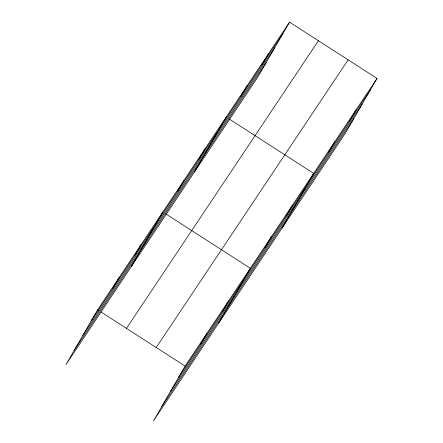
<?xml version="1.0" encoding="UTF-8"?>
<svg xmlns="http://www.w3.org/2000/svg" width="443" height="443" viewBox="0 0 443 443"><rect width="100%" height="100%" fill="white"/><g stroke="black" fill="none" stroke-linecap="round" stroke-linejoin="round"><path stroke-width="0.66" d="M289.534 22.15L97.598 309.807L65.985 364.561L257.92 76.905L289.534 22.15L377.015 78.439L345.402 133.193L153.466 420.85L185.08 366.095L377.015 78.439M112.91 288.365L119.35 277.207M134.661 255.766L141.101 244.608M131.244 266.758L162.858 212.003M177.527 191.52L183.967 180.362M198.636 159.879L205.081 148.721M194.582 171.834L226.196 117.079M240.865 96.596L247.305 85.433M261.979 64.955L268.419 53.791M200.391 344.654L206.831 333.496M222.142 312.055L228.582 300.891M218.726 323.047L250.339 268.292L165.743 213.864M265.008 247.809L271.448 236.651M286.117 216.167L292.563 205.009M282.064 228.117L313.677 173.363L229.081 118.934M328.346 152.885L334.792 141.721M349.461 121.238L355.901 110.08M91.153 320.97L283.088 33.308M82.847 335.357L274.782 47.694M74.291 350.175L266.226 62.518M126.465 328.385L318.401 40.723M156.213 347.522L348.148 59.86M178.634 377.253L370.57 89.597M170.328 391.64L362.263 103.983M161.773 406.464L353.708 118.807M97.598 309.807L98.75 310.549M101.065 312.038L185.08 366.095"/></g></svg>
